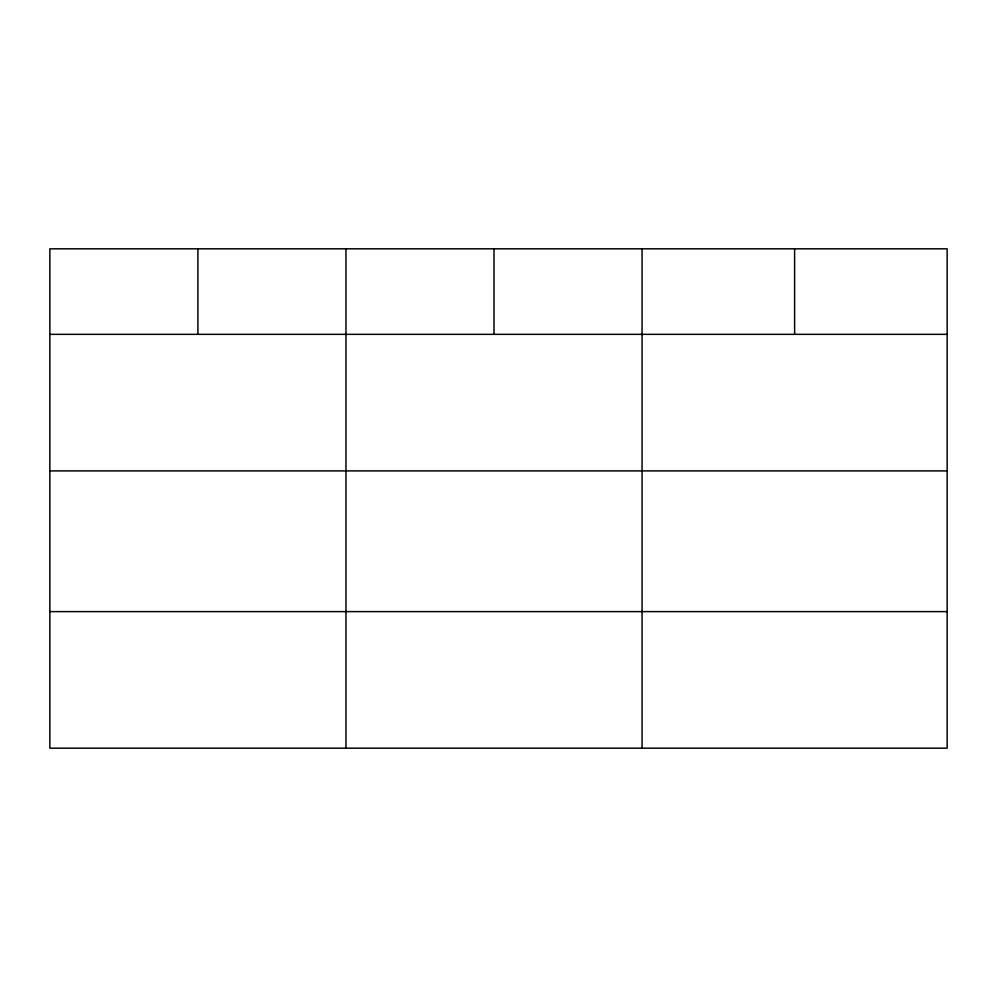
<?xml version="1.0" encoding="UTF-8"?>
<svg xmlns="http://www.w3.org/2000/svg" width="997" height="997" viewBox="0 0 997 997"><rect width="100%" height="100%" fill="white"/><g stroke="black" fill="none" stroke-linecap="round" stroke-linejoin="round"><path stroke-width="1.5" d="M947.15 470.908L947.15 248.826L49.85 248.826L49.85 748.174L947.15 748.174L947.15 470.908L49.85 470.908M49.85 334.344L947.15 334.344M49.85 611.61L947.15 611.61M794.609 248.826L794.609 334.344M642.068 248.826L642.068 748.174M494.014 248.826L494.014 334.344M345.959 248.826L345.959 748.174M197.905 248.826L197.905 334.344"/></g></svg>
